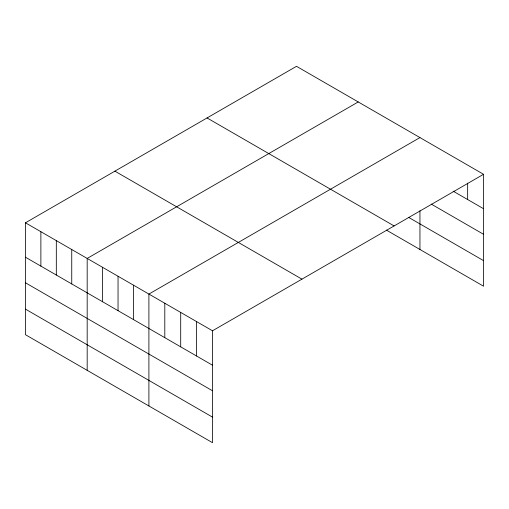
<?xml version="1.0" encoding="UTF-8"?>
<svg xmlns="http://www.w3.org/2000/svg" width="509" height="509" viewBox="0 0 509 509"><rect width="100%" height="100%" fill="white"/><g stroke="black" fill="none" stroke-linecap="round" stroke-linejoin="round"><path stroke-width="0.76" d="M483.55 174.301L212.501 330.786L212.501 442.69L25.45 334.699L25.45 222.796L296.499 66.31L483.55 174.301L483.55 286.204L386.407 230.119M358.228 101.946L87.179 258.432L87.179 370.336M419.95 137.583L148.902 294.068L148.902 405.972M453.074 191.123L483.55 208.715M431.212 204.071L483.55 234.286M408.549 217.33L483.55 260.633M207.055 117.948L394.106 225.939M114.894 171.151L301.945 279.148M25.45 222.796L212.501 330.786M25.45 257.21L212.501 365.207M25.45 282.781L212.501 390.778M25.45 309.128L212.501 417.119M467.65 183.113L467.65 199.541M419.95 210.745L419.95 249.486M196.601 321.612L196.601 356.026M180.701 312.431L180.701 346.845M164.801 303.249L164.801 337.671M133.473 285.161L133.473 319.582M118.043 276.253L118.043 310.668M102.608 267.34L102.608 301.761M71.744 249.525L71.744 283.939M56.314 240.617L56.314 275.032M40.879 231.703L40.879 266.124"/></g></svg>
